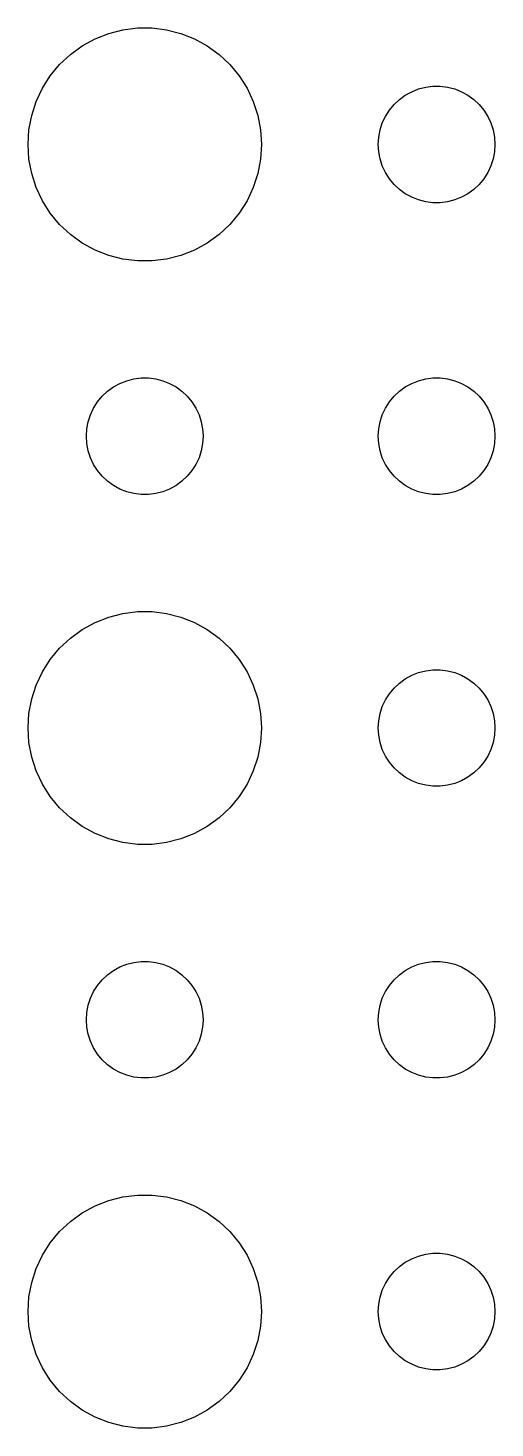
# Model space of a CAD drawing. Header units: metres. Extents: x -150 to 150, y -149 to 149.
# Drawn here: x -115.5 to -103.5, y -40.49 to -4.51 of the extents above; entities that cross this region are included whole.
import ezdxf

# ---------------------------------------------------------------- set-up
doc = ezdxf.new("R2010")
doc.units = ezdxf.units.M

msp = doc.modelspace()

# ---------------------------------------------------------------- linework, layer by layer
for p, q in [((-113.777, -4.78551), (-113.427, -4.64682)), ((-113.427, -4.64682), (-113.062, -4.55313)), ((-113.062, -4.55313), (-112.688, -4.50591)), ((-112.688, -4.50591), (-112.312, -4.50591)), ((-112.312, -4.50591), (-111.938, -4.55313)), ((-111.938, -4.55313), (-111.573, -4.64682)), ((-111.573, -4.64682), (-111.223, -4.78551)), ((-114.412, -5.18845), (-114.107, -4.96701)), ((-114.107, -4.96701), (-113.777, -4.78551)), ((-111.223, -4.78551), (-110.893, -4.96701)), ((-110.893, -4.96701), (-110.588, -5.18845)), ((-114.687, -5.44635), (-114.412, -5.18845)), ((-110.588, -5.18845), (-110.313, -5.44635)), ((-115.129, -6.05473), (-114.927, -5.73663)), ((-114.927, -5.73663), (-114.687, -5.44635)), ((-110.313, -5.44635), (-110.073, -5.73663)), ((-110.073, -5.73663), (-109.871, -6.05473)), ((-115.289, -6.39561), (-115.129, -6.05473)), ((-109.871, -6.05473), (-109.711, -6.39561)), ((-105.639, -6.14275), (-105.464, -6.07341)), ((-105.464, -6.07341), (-105.281, -6.02657)), ((-105.281, -6.02657), (-105.094, -6.00294)), ((-105.094, -6.00294), (-104.906, -6.00294)), ((-104.906, -6.00294), (-104.719, -6.02657)), ((-104.719, -6.02657), (-104.536, -6.07341)), ((-104.536, -6.07341), (-104.361, -6.14275)), ((-115.406, -6.75392), (-115.289, -6.39561)), ((-109.711, -6.39561), (-109.594, -6.75392)), ((-106.214, -6.61832), (-106.093, -6.47318)), ((-106.093, -6.47318), (-105.956, -6.34422)), ((-105.956, -6.34422), (-105.804, -6.23351)), ((-105.804, -6.23351), (-105.639, -6.14275)), ((-104.361, -6.14275), (-104.196, -6.23351)), ((-104.196, -6.23351), (-104.044, -6.34422)), ((-104.044, -6.34422), (-103.907, -6.47318)), ((-103.907, -6.47318), (-103.786, -6.61832)), ((-115.476, -7.12399), (-115.406, -6.75392)), ((-109.594, -6.75392), (-109.524, -7.12399)), ((-106.395, -6.9478), (-106.314, -6.77736)), ((-106.314, -6.77736), (-106.214, -6.61832)), ((-103.786, -6.61832), (-103.686, -6.77736)), ((-103.686, -6.77736), (-103.605, -6.9478)), ((-115.5, -7.5), (-115.476, -7.12399)), ((-109.524, -7.12399), (-109.5, -7.5)), ((-106.488, -7.312), (-106.453, -7.12695)), ((-106.453, -7.12695), (-106.395, -6.9478)), ((-103.605, -6.9478), (-103.547, -7.12695)), ((-103.547, -7.12695), (-103.512, -7.312)), ((-115.476, -7.87599), (-115.5, -7.5)), ((-109.5, -7.5), (-109.524, -7.87599)), ((-106.5, -7.5), (-106.488, -7.312)), ((-106.488, -7.68799), (-106.5, -7.5)), ((-103.512, -7.312), (-103.5, -7.5)), ((-103.5, -7.5), (-103.512, -7.68799)), ((-115.406, -8.24606), (-115.476, -7.87599)), ((-109.524, -7.87599), (-109.594, -8.24606)), ((-106.453, -7.87303), (-106.488, -7.68799)), ((-106.395, -8.05219), (-106.453, -7.87303)), ((-103.547, -7.87303), (-103.605, -8.05219)), ((-103.512, -7.68799), (-103.547, -7.87303)), ((-115.289, -8.60437), (-115.406, -8.24606)), ((-109.594, -8.24606), (-109.711, -8.60437)), ((-106.314, -8.22263), (-106.395, -8.05219)), ((-106.214, -8.38167), (-106.314, -8.22263)), ((-103.686, -8.22263), (-103.786, -8.38167)), ((-103.605, -8.05219), (-103.686, -8.22263)), ((-115.129, -8.94525), (-115.289, -8.60437)), ((-109.711, -8.60437), (-109.871, -8.94525)), ((-106.093, -8.52681), (-106.214, -8.38167)), ((-105.956, -8.65576), (-106.093, -8.52681)), ((-103.907, -8.52681), (-104.044, -8.65576)), ((-103.786, -8.38167), (-103.907, -8.52681)), ((-114.927, -9.26335), (-115.129, -8.94525)), ((-109.871, -8.94525), (-110.073, -9.26335)), ((-105.804, -8.76648), (-105.956, -8.65576)), ((-105.639, -8.85724), (-105.804, -8.76648)), ((-105.464, -8.92657), (-105.639, -8.85724)), ((-105.281, -8.97342), (-105.464, -8.92657)), ((-105.094, -8.99704), (-105.281, -8.97342)), ((-104.906, -8.99704), (-105.094, -8.99704)), ((-104.719, -8.97342), (-104.906, -8.99704)), ((-104.536, -8.92657), (-104.719, -8.97342)), ((-104.361, -8.85724), (-104.536, -8.92657)), ((-104.196, -8.76648), (-104.361, -8.85724)), ((-104.044, -8.65576), (-104.196, -8.76648)), ((-114.687, -9.55363), (-114.927, -9.26335)), ((-110.073, -9.26335), (-110.313, -9.55363)), ((-114.412, -9.81154), (-114.687, -9.55363)), ((-110.313, -9.55363), (-110.588, -9.81154)), ((-114.107, -10.033), (-114.412, -9.81154)), ((-113.777, -10.2145), (-114.107, -10.033)), ((-110.893, -10.033), (-111.223, -10.2145)), ((-110.588, -9.81154), (-110.893, -10.033)), ((-113.427, -10.3532), (-113.777, -10.2145)), ((-113.062, -10.4469), (-113.427, -10.3532)), ((-111.573, -10.3532), (-111.938, -10.4469)), ((-111.223, -10.2145), (-111.573, -10.3532)), ((-112.688, -10.4941), (-113.062, -10.4469)), ((-112.312, -10.4941), (-112.688, -10.4941)), ((-111.938, -10.4469), (-112.312, -10.4941)), ((-113.304, -13.7335), (-113.139, -13.6427)), ((-113.139, -13.6427), (-112.964, -13.5734)), ((-112.964, -13.5734), (-112.781, -13.5266)), ((-112.781, -13.5266), (-112.594, -13.5029)), ((-112.594, -13.5029), (-112.406, -13.5029)), ((-112.406, -13.5029), (-112.219, -13.5266)), ((-112.219, -13.5266), (-112.036, -13.5734)), ((-112.036, -13.5734), (-111.861, -13.6427)), ((-111.861, -13.6427), (-111.696, -13.7335)), ((-105.804, -13.7335), (-105.639, -13.6427)), ((-105.639, -13.6427), (-105.464, -13.5734)), ((-105.464, -13.5734), (-105.281, -13.5266)), ((-105.281, -13.5266), (-105.094, -13.5029)), ((-105.094, -13.5029), (-104.906, -13.5029)), ((-104.906, -13.5029), (-104.719, -13.5266)), ((-104.719, -13.5266), (-104.536, -13.5734)), ((-104.536, -13.5734), (-104.361, -13.6427)), ((-104.361, -13.6427), (-104.196, -13.7335)), ((-113.714, -14.1183), (-113.593, -13.9732)), ((-113.593, -13.9732), (-113.456, -13.8442)), ((-113.456, -13.8442), (-113.304, -13.7335)), ((-111.696, -13.7335), (-111.544, -13.8442)), ((-111.544, -13.8442), (-111.407, -13.9732)), ((-111.407, -13.9732), (-111.286, -14.1183)), ((-106.214, -14.1183), (-106.093, -13.9732)), ((-106.093, -13.9732), (-105.956, -13.8442)), ((-105.956, -13.8442), (-105.804, -13.7335)), ((-104.196, -13.7335), (-104.044, -13.8442)), ((-104.044, -13.8442), (-103.907, -13.9732)), ((-103.907, -13.9732), (-103.786, -14.1183)), ((-113.895, -14.4478), (-113.814, -14.2774)), ((-113.814, -14.2774), (-113.714, -14.1183)), ((-111.286, -14.1183), (-111.186, -14.2774)), ((-111.186, -14.2774), (-111.105, -14.4478)), ((-106.395, -14.4478), (-106.314, -14.2774)), ((-106.314, -14.2774), (-106.214, -14.1183)), ((-103.786, -14.1183), (-103.686, -14.2774)), ((-103.686, -14.2774), (-103.605, -14.4478)), ((-113.988, -14.812), (-113.953, -14.627)), ((-113.953, -14.627), (-113.895, -14.4478)), ((-111.105, -14.4478), (-111.047, -14.627)), ((-111.047, -14.627), (-111.012, -14.812)), ((-106.488, -14.812), (-106.453, -14.627)), ((-106.453, -14.627), (-106.395, -14.4478)), ((-103.605, -14.4478), (-103.547, -14.627)), ((-103.547, -14.627), (-103.512, -14.812)), ((-114, -15), (-113.988, -14.812)), ((-113.988, -15.188), (-114, -15)), ((-111.012, -14.812), (-111, -15)), ((-111, -15), (-111.012, -15.188)), ((-106.5, -15), (-106.488, -14.812)), ((-106.488, -15.188), (-106.5, -15)), ((-103.512, -14.812), (-103.5, -15)), ((-103.5, -15), (-103.512, -15.188)), ((-113.953, -15.373), (-113.988, -15.188)), ((-113.895, -15.5522), (-113.953, -15.373)), ((-111.047, -15.373), (-111.105, -15.5522)), ((-111.012, -15.188), (-111.047, -15.373)), ((-106.453, -15.373), (-106.488, -15.188)), ((-106.395, -15.5522), (-106.453, -15.373)), ((-103.547, -15.373), (-103.605, -15.5522)), ((-103.512, -15.188), (-103.547, -15.373)), ((-113.814, -15.7226), (-113.895, -15.5522)), ((-113.714, -15.8817), (-113.814, -15.7226)), ((-111.186, -15.7226), (-111.286, -15.8817)), ((-111.105, -15.5522), (-111.186, -15.7226)), ((-106.314, -15.7226), (-106.395, -15.5522)), ((-106.214, -15.8817), (-106.314, -15.7226)), ((-103.686, -15.7226), (-103.786, -15.8817)), ((-103.605, -15.5522), (-103.686, -15.7226)), ((-113.593, -16.0268), (-113.714, -15.8817)), ((-113.456, -16.1558), (-113.593, -16.0268)), ((-113.304, -16.2665), (-113.456, -16.1558)), ((-111.544, -16.1558), (-111.696, -16.2665)), ((-111.407, -16.0268), (-111.544, -16.1558)), ((-111.286, -15.8817), (-111.407, -16.0268)), ((-106.093, -16.0268), (-106.214, -15.8817)), ((-105.956, -16.1558), (-106.093, -16.0268)), ((-105.804, -16.2665), (-105.956, -16.1558)), ((-104.044, -16.1558), (-104.196, -16.2665)), ((-103.907, -16.0268), (-104.044, -16.1558)), ((-103.786, -15.8817), (-103.907, -16.0268)), ((-113.139, -16.3572), (-113.304, -16.2665)), ((-112.964, -16.4266), (-113.139, -16.3572)), ((-112.781, -16.4734), (-112.964, -16.4266)), ((-112.594, -16.497), (-112.781, -16.4734)), ((-112.406, -16.497), (-112.594, -16.497)), ((-112.219, -16.4734), (-112.406, -16.497)), ((-112.036, -16.4266), (-112.219, -16.4734)), ((-111.861, -16.3572), (-112.036, -16.4266)), ((-111.696, -16.2665), (-111.861, -16.3572)), ((-105.639, -16.3572), (-105.804, -16.2665)), ((-105.464, -16.4266), (-105.639, -16.3572)), ((-105.281, -16.4734), (-105.464, -16.4266)), ((-105.094, -16.497), (-105.281, -16.4734)), ((-104.906, -16.497), (-105.094, -16.497)), ((-104.719, -16.4734), (-104.906, -16.497)), ((-104.536, -16.4266), (-104.719, -16.4734)), ((-104.361, -16.3572), (-104.536, -16.4266)), ((-104.196, -16.2665), (-104.361, -16.3572)), ((-114.107, -19.967), (-113.777, -19.7855)), ((-113.777, -19.7855), (-113.427, -19.6468)), ((-113.427, -19.6468), (-113.062, -19.5531)), ((-113.062, -19.5531), (-112.688, -19.5059)), ((-112.688, -19.5059), (-112.312, -19.5059)), ((-112.312, -19.5059), (-111.938, -19.5531)), ((-111.938, -19.5531), (-111.573, -19.6468)), ((-111.573, -19.6468), (-111.223, -19.7855)), ((-111.223, -19.7855), (-110.893, -19.967)), ((-114.412, -20.1884), (-114.107, -19.967)), ((-110.893, -19.967), (-110.588, -20.1884)), ((-114.927, -20.7366), (-114.687, -20.4464)), ((-114.687, -20.4464), (-114.412, -20.1884)), ((-110.588, -20.1884), (-110.313, -20.4464)), ((-110.313, -20.4464), (-110.073, -20.7366)), ((-115.129, -21.0547), (-114.927, -20.7366)), ((-110.073, -20.7366), (-109.871, -21.0547)), ((-115.289, -21.3956), (-115.129, -21.0547)), ((-109.871, -21.0547), (-109.711, -21.3956)), ((-105.804, -21.2335), (-105.639, -21.1427)), ((-105.639, -21.1427), (-105.464, -21.0734)), ((-105.464, -21.0734), (-105.281, -21.0266)), ((-105.281, -21.0266), (-105.094, -21.003)), ((-105.094, -21.003), (-104.906, -21.003)), ((-104.906, -21.003), (-104.719, -21.0266)), ((-104.719, -21.0266), (-104.536, -21.0734)), ((-104.536, -21.0734), (-104.361, -21.1427)), ((-104.361, -21.1427), (-104.196, -21.2335)), ((-115.406, -21.7539), (-115.289, -21.3956)), ((-109.711, -21.3956), (-109.594, -21.7539)), ((-106.214, -21.6183), (-106.093, -21.4732)), ((-106.093, -21.4732), (-105.956, -21.3442)), ((-105.956, -21.3442), (-105.804, -21.2335)), ((-104.196, -21.2335), (-104.044, -21.3442)), ((-104.044, -21.3442), (-103.907, -21.4732)), ((-103.907, -21.4732), (-103.786, -21.6183)), ((-115.476, -22.124), (-115.406, -21.7539)), ((-109.594, -21.7539), (-109.524, -22.124)), ((-106.453, -22.127), (-106.395, -21.9478)), ((-106.395, -21.9478), (-106.314, -21.7774)), ((-106.314, -21.7774), (-106.214, -21.6183)), ((-103.786, -21.6183), (-103.686, -21.7774)), ((-103.686, -21.7774), (-103.605, -21.9478)), ((-103.605, -21.9478), (-103.547, -22.127)), ((-115.5, -22.5), (-115.476, -22.124)), ((-109.524, -22.124), (-109.5, -22.5)), ((-106.5, -22.5), (-106.488, -22.312)), ((-106.488, -22.312), (-106.453, -22.127)), ((-103.547, -22.127), (-103.512, -22.312)), ((-103.512, -22.312), (-103.5, -22.5)), ((-115.476, -22.876), (-115.5, -22.5)), ((-109.5, -22.5), (-109.524, -22.876)), ((-106.488, -22.688), (-106.5, -22.5)), ((-103.5, -22.5), (-103.512, -22.688)), ((-115.406, -23.2461), (-115.476, -22.876)), ((-109.524, -22.876), (-109.594, -23.2461)), ((-106.453, -22.873), (-106.488, -22.688)), ((-106.395, -23.0522), (-106.453, -22.873)), ((-103.547, -22.873), (-103.605, -23.0522)), ((-103.512, -22.688), (-103.547, -22.873)), ((-115.289, -23.6044), (-115.406, -23.2461)), ((-109.594, -23.2461), (-109.711, -23.6044)), ((-106.314, -23.2226), (-106.395, -23.0522)), ((-106.214, -23.3817), (-106.314, -23.2226)), ((-106.093, -23.5268), (-106.214, -23.3817)), ((-103.786, -23.3817), (-103.907, -23.5268)), ((-103.686, -23.2226), (-103.786, -23.3817)), ((-103.605, -23.0522), (-103.686, -23.2226)), ((-115.129, -23.9453), (-115.289, -23.6044)), ((-109.711, -23.6044), (-109.871, -23.9453)), ((-105.956, -23.6558), (-106.093, -23.5268)), ((-105.804, -23.7665), (-105.956, -23.6558)), ((-104.044, -23.6558), (-104.196, -23.7665)), ((-103.907, -23.5268), (-104.044, -23.6558)), ((-114.927, -24.2634), (-115.129, -23.9453)), ((-109.871, -23.9453), (-110.073, -24.2634)), ((-105.639, -23.8572), (-105.804, -23.7665)), ((-105.464, -23.9266), (-105.639, -23.8572)), ((-105.281, -23.9734), (-105.464, -23.9266)), ((-105.094, -23.997), (-105.281, -23.9734)), ((-104.906, -23.997), (-105.094, -23.997)), ((-104.719, -23.9734), (-104.906, -23.997)), ((-104.536, -23.9266), (-104.719, -23.9734)), ((-104.361, -23.8572), (-104.536, -23.9266)), ((-104.196, -23.7665), (-104.361, -23.8572)), ((-114.687, -24.5536), (-114.927, -24.2634)), ((-110.073, -24.2634), (-110.313, -24.5536)), ((-114.412, -24.8115), (-114.687, -24.5536)), ((-114.107, -25.033), (-114.412, -24.8115)), ((-110.588, -24.8115), (-110.893, -25.033)), ((-110.313, -24.5536), (-110.588, -24.8115)), ((-113.777, -25.2145), (-114.107, -25.033)), ((-110.893, -25.033), (-111.223, -25.2145)), ((-113.427, -25.3532), (-113.777, -25.2145)), ((-113.062, -25.4469), (-113.427, -25.3532)), ((-112.688, -25.4941), (-113.062, -25.4469)), ((-112.312, -25.4941), (-112.688, -25.4941)), ((-111.938, -25.4469), (-112.312, -25.4941)), ((-111.573, -25.3532), (-111.938, -25.4469)), ((-111.223, -25.2145), (-111.573, -25.3532)), ((-113.456, -28.8442), (-113.304, -28.7335)), ((-113.304, -28.7335), (-113.139, -28.6427)), ((-113.139, -28.6427), (-112.964, -28.5734)), ((-112.964, -28.5734), (-112.781, -28.5266)), ((-112.781, -28.5266), (-112.594, -28.503)), ((-112.594, -28.503), (-112.406, -28.503)), ((-112.406, -28.503), (-112.219, -28.5266)), ((-112.219, -28.5266), (-112.036, -28.5734)), ((-112.036, -28.5734), (-111.861, -28.6427)), ((-111.861, -28.6427), (-111.696, -28.7335)), ((-111.696, -28.7335), (-111.544, -28.8442)), ((-105.956, -28.8442), (-105.804, -28.7335)), ((-105.804, -28.7335), (-105.639, -28.6427)), ((-105.639, -28.6427), (-105.464, -28.5734)), ((-105.464, -28.5734), (-105.281, -28.5266)), ((-105.281, -28.5266), (-105.094, -28.503)), ((-105.094, -28.503), (-104.906, -28.503)), ((-104.906, -28.503), (-104.719, -28.5266)), ((-104.719, -28.5266), (-104.536, -28.5734)), ((-104.536, -28.5734), (-104.361, -28.6427)), ((-104.361, -28.6427), (-104.196, -28.7335)), ((-104.196, -28.7335), (-104.044, -28.8442)), ((-113.814, -29.2774), (-113.714, -29.1183)), ((-113.714, -29.1183), (-113.593, -28.9732)), ((-113.593, -28.9732), (-113.456, -28.8442)), ((-111.544, -28.8442), (-111.407, -28.9732)), ((-111.407, -28.9732), (-111.286, -29.1183)), ((-111.286, -29.1183), (-111.186, -29.2774)), ((-106.314, -29.2774), (-106.214, -29.1183)), ((-106.214, -29.1183), (-106.093, -28.9732)), ((-106.093, -28.9732), (-105.956, -28.8442)), ((-104.044, -28.8442), (-103.907, -28.9732)), ((-103.907, -28.9732), (-103.786, -29.1183)), ((-103.786, -29.1183), (-103.686, -29.2774)), ((-113.953, -29.627), (-113.895, -29.4478)), ((-113.895, -29.4478), (-113.814, -29.2774)), ((-111.186, -29.2774), (-111.105, -29.4478)), ((-111.105, -29.4478), (-111.047, -29.627)), ((-106.453, -29.627), (-106.395, -29.4478)), ((-106.395, -29.4478), (-106.314, -29.2774)), ((-103.686, -29.2774), (-103.605, -29.4478)), ((-103.605, -29.4478), (-103.547, -29.627)), ((-114, -30), (-113.988, -29.812)), ((-113.988, -29.812), (-113.953, -29.627)), ((-111.047, -29.627), (-111.012, -29.812)), ((-111.012, -29.812), (-111, -30)), ((-106.5, -30), (-106.488, -29.812)), ((-106.488, -29.812), (-106.453, -29.627)), ((-103.547, -29.627), (-103.512, -29.812)), ((-103.512, -29.812), (-103.5, -30)), ((-113.988, -30.188), (-114, -30)), ((-113.953, -30.373), (-113.988, -30.188)), ((-111.012, -30.188), (-111.047, -30.373)), ((-111, -30), (-111.012, -30.188)), ((-106.488, -30.188), (-106.5, -30)), ((-106.453, -30.373), (-106.488, -30.188)), ((-103.512, -30.188), (-103.547, -30.373)), ((-103.5, -30), (-103.512, -30.188)), ((-113.895, -30.5522), (-113.953, -30.373)), ((-113.814, -30.7226), (-113.895, -30.5522)), ((-111.105, -30.5522), (-111.186, -30.7226)), ((-111.047, -30.373), (-111.105, -30.5522)), ((-106.395, -30.5522), (-106.453, -30.373)), ((-106.314, -30.7226), (-106.395, -30.5522)), ((-103.605, -30.5522), (-103.686, -30.7226)), ((-103.547, -30.373), (-103.605, -30.5522)), ((-113.714, -30.8817), (-113.814, -30.7226)), ((-113.593, -31.0268), (-113.714, -30.8817)), ((-111.286, -30.8817), (-111.407, -31.0268)), ((-111.186, -30.7226), (-111.286, -30.8817)), ((-106.214, -30.8817), (-106.314, -30.7226)), ((-106.093, -31.0268), (-106.214, -30.8817)), ((-103.786, -30.8817), (-103.907, -31.0268)), ((-103.686, -30.7226), (-103.786, -30.8817)), ((-113.456, -31.1558), (-113.593, -31.0268)), ((-113.304, -31.2665), (-113.456, -31.1558)), ((-113.139, -31.3572), (-113.304, -31.2665)), ((-111.696, -31.2665), (-111.861, -31.3572)), ((-111.544, -31.1558), (-111.696, -31.2665)), ((-111.407, -31.0268), (-111.544, -31.1558)), ((-105.956, -31.1558), (-106.093, -31.0268)), ((-105.804, -31.2665), (-105.956, -31.1558)), ((-105.639, -31.3572), (-105.804, -31.2665)), ((-104.196, -31.2665), (-104.361, -31.3572)), ((-104.044, -31.1558), (-104.196, -31.2665)), ((-103.907, -31.0268), (-104.044, -31.1558)), ((-112.964, -31.4266), (-113.139, -31.3572)), ((-112.781, -31.4734), (-112.964, -31.4266)), ((-112.594, -31.497), (-112.781, -31.4734)), ((-112.406, -31.497), (-112.594, -31.497)), ((-112.219, -31.4734), (-112.406, -31.497)), ((-112.036, -31.4266), (-112.219, -31.4734)), ((-111.861, -31.3572), (-112.036, -31.4266)), ((-105.464, -31.4266), (-105.639, -31.3572)), ((-105.281, -31.4734), (-105.464, -31.4266)), ((-105.094, -31.497), (-105.281, -31.4734)), ((-104.906, -31.497), (-105.094, -31.497)), ((-104.719, -31.4734), (-104.906, -31.497)), ((-104.536, -31.4266), (-104.719, -31.4734)), ((-104.361, -31.3572), (-104.536, -31.4266)), ((-113.062, -34.5531), (-112.688, -34.5059)), ((-112.688, -34.5059), (-112.312, -34.5059)), ((-112.312, -34.5059), (-111.938, -34.5531)), ((-114.107, -34.967), (-113.777, -34.7855)), ((-113.777, -34.7855), (-113.427, -34.6468)), ((-113.427, -34.6468), (-113.062, -34.5531)), ((-111.938, -34.5531), (-111.573, -34.6468)), ((-111.573, -34.6468), (-111.223, -34.7855)), ((-111.223, -34.7855), (-110.893, -34.967)), ((-114.687, -35.4464), (-114.412, -35.1885)), ((-114.412, -35.1885), (-114.107, -34.967)), ((-110.893, -34.967), (-110.588, -35.1885)), ((-110.588, -35.1885), (-110.313, -35.4464)), ((-114.927, -35.7366), (-114.687, -35.4464)), ((-110.313, -35.4464), (-110.073, -35.7366)), ((-115.129, -36.0547), (-114.927, -35.7366)), ((-110.073, -35.7366), (-109.871, -36.0547)), ((-115.289, -36.3956), (-115.129, -36.0547)), ((-109.871, -36.0547), (-109.711, -36.3956)), ((-106.093, -36.4732), (-105.956, -36.3442)), ((-105.956, -36.3442), (-105.804, -36.2335)), ((-105.804, -36.2335), (-105.639, -36.1428)), ((-105.639, -36.1428), (-105.464, -36.0734)), ((-105.464, -36.0734), (-105.281, -36.0266)), ((-105.281, -36.0266), (-105.094, -36.003)), ((-105.094, -36.003), (-104.906, -36.003)), ((-104.906, -36.003), (-104.719, -36.0266)), ((-104.719, -36.0266), (-104.536, -36.0734)), ((-104.536, -36.0734), (-104.361, -36.1428)), ((-104.361, -36.1428), (-104.196, -36.2335)), ((-104.196, -36.2335), (-104.044, -36.3442)), ((-104.044, -36.3442), (-103.907, -36.4732)), ((-115.406, -36.7539), (-115.289, -36.3956)), ((-109.711, -36.3956), (-109.594, -36.7539)), ((-106.314, -36.7774), (-106.214, -36.6183)), ((-106.214, -36.6183), (-106.093, -36.4732)), ((-103.907, -36.4732), (-103.786, -36.6183)), ((-103.786, -36.6183), (-103.686, -36.7774)), ((-115.476, -37.124), (-115.406, -36.7539)), ((-109.594, -36.7539), (-109.524, -37.124)), ((-106.453, -37.127), (-106.395, -36.9478)), ((-106.395, -36.9478), (-106.314, -36.7774)), ((-103.686, -36.7774), (-103.605, -36.9478)), ((-103.605, -36.9478), (-103.547, -37.127)), ((-115.5, -37.5), (-115.476, -37.124)), ((-109.524, -37.124), (-109.5, -37.5)), ((-106.5, -37.5), (-106.488, -37.312)), ((-106.488, -37.312), (-106.453, -37.127)), ((-103.547, -37.127), (-103.512, -37.312)), ((-103.512, -37.312), (-103.5, -37.5)), ((-115.476, -37.876), (-115.5, -37.5)), ((-109.5, -37.5), (-109.524, -37.876)), ((-106.488, -37.688), (-106.5, -37.5)), ((-106.453, -37.873), (-106.488, -37.688)), ((-103.512, -37.688), (-103.547, -37.873)), ((-103.5, -37.5), (-103.512, -37.688)), ((-115.406, -38.2461), (-115.476, -37.876)), ((-109.524, -37.876), (-109.594, -38.2461)), ((-106.395, -38.0522), (-106.453, -37.873)), ((-106.314, -38.2226), (-106.395, -38.0522)), ((-103.605, -38.0522), (-103.686, -38.2226)), ((-103.547, -37.873), (-103.605, -38.0522)), ((-115.289, -38.6044), (-115.406, -38.2461)), ((-109.594, -38.2461), (-109.711, -38.6044)), ((-106.214, -38.3817), (-106.314, -38.2226)), ((-106.093, -38.5268), (-106.214, -38.3817)), ((-103.786, -38.3817), (-103.907, -38.5268)), ((-103.686, -38.2226), (-103.786, -38.3817)), ((-115.129, -38.9453), (-115.289, -38.6044)), ((-109.711, -38.6044), (-109.871, -38.9453)), ((-105.956, -38.6558), (-106.093, -38.5268)), ((-105.804, -38.7665), (-105.956, -38.6558)), ((-105.639, -38.8572), (-105.804, -38.7665)), ((-105.464, -38.9266), (-105.639, -38.8572)), ((-104.361, -38.8572), (-104.536, -38.9266)), ((-104.196, -38.7665), (-104.361, -38.8572)), ((-104.044, -38.6558), (-104.196, -38.7665)), ((-103.907, -38.5268), (-104.044, -38.6558)), ((-114.927, -39.2634), (-115.129, -38.9453)), ((-109.871, -38.9453), (-110.073, -39.2634)), ((-105.281, -38.9734), (-105.464, -38.9266)), ((-105.094, -38.997), (-105.281, -38.9734)), ((-104.906, -38.997), (-105.094, -38.997)), ((-104.719, -38.9734), (-104.906, -38.997)), ((-104.536, -38.9266), (-104.719, -38.9734)), ((-114.687, -39.5536), (-114.927, -39.2634)), ((-114.412, -39.8115), (-114.687, -39.5536)), ((-110.313, -39.5536), (-110.588, -39.8115)), ((-110.073, -39.2634), (-110.313, -39.5536)), ((-114.107, -40.033), (-114.412, -39.8115)), ((-110.588, -39.8115), (-110.893, -40.033)), ((-113.777, -40.2145), (-114.107, -40.033)), ((-113.427, -40.3532), (-113.777, -40.2145)), ((-111.223, -40.2145), (-111.573, -40.3532)), ((-110.893, -40.033), (-111.223, -40.2145)), ((-113.062, -40.4469), (-113.427, -40.3532)), ((-112.688, -40.4941), (-113.062, -40.4469)), ((-112.312, -40.4941), (-112.688, -40.4941)), ((-111.938, -40.4469), (-112.312, -40.4941)), ((-111.573, -40.3532), (-111.938, -40.4469))]:
    msp.add_line(p, q)

doc.saveas('drawing.dxf')
